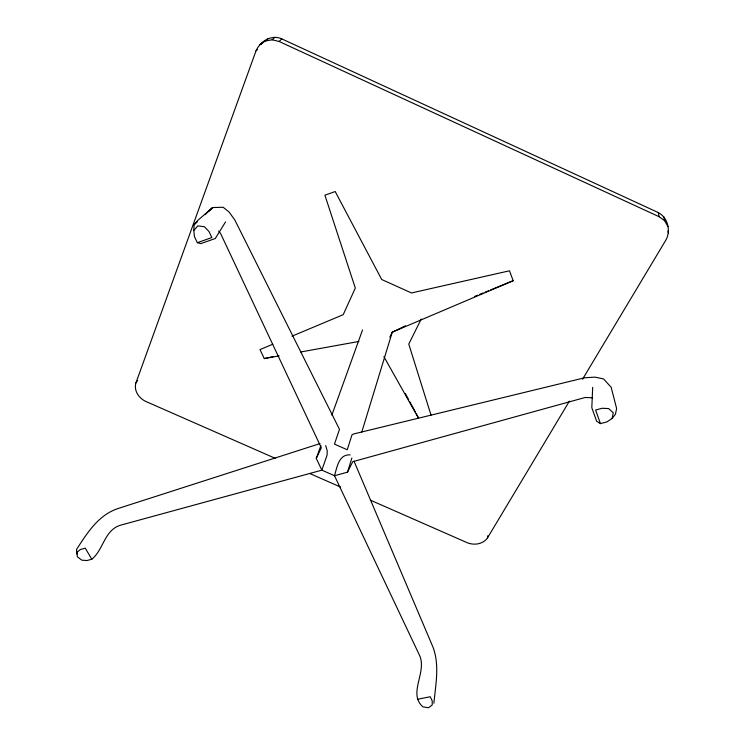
<?xml version="1.0" encoding="UTF-8"?>
<svg xmlns="http://www.w3.org/2000/svg" width="745" height="745" viewBox="0 0 745 745"><rect width="100%" height="100%" fill="white"/><g stroke="black" fill="none" stroke-linecap="round" stroke-linejoin="round"><path stroke-width="1.12" d="M592.675 387.326L591.819 407.757L596.652 421.27L600.433 423.616L606.933 421.884L612.083 418.485L615.435 414.22L616.618 408.502L611.161 387.26L603.543 378.926L595.022 377.147L584.704 377.762L353.521 433.981L351.994 434.875L347.245 449.766L334.458 444.122L339.487 429.344L234.833 220.008L229.106 212.055L223.155 207.259L212.688 207.538L198.068 220.138L194.11 224.748L193.802 230.503L194.436 236.631L197.36 242.693L200.871 243.606L215.286 238.512L225.549 221.908M370.377 500.146L467.264 542.732C474.211 545.554 483.142 544.288 487.575 537.788L487.77 535.739M433.888 703.252C435.639 684.627 439.792 665.108 432.92 646.967L354.024 461.202M582.562 379.196L666.198 239.545C670.919 230.391 667.697 217.372 658.254 212.558L281.834 38.898C271.59 34.168 260.247 41.282 256.019 50.818L135.907 382.967C133.625 390.641 138.887 398.23 145.722 401.406L275.613 458.492M612.083 418.485L613.256 412.749L608.609 408.558L602.128 408.269L595.6 410.029L600.433 423.616M361.753 432.147L392.252 332.177L405.476 325.826M91.803 559.244L85.265 548.171L80.432 549.484L77.052 552.147L77.303 556.739L81.82 560.175L86.979 560.529L91.803 559.244C103.611 549.773 104.216 530.17 120.42 525.234L321.868 470.16L334.486 475.71L347.515 472.162L351.873 458.026M325.677 445.594L327.241 450.921L327.102 455.027L321.868 470.16L316.271 458.399L320.89 445.585M331.879 415.077L362.536 329.97M316.271 458.399L321.319 447.81L220.567 233.464L218.704 231.062M389.793 337.243L392.252 332.177L513.165 280.725L509.496 270.798L411.473 292.953L381.71 279.515L335.203 191.54L324.894 195.199L355.318 288.091L343.203 314.688L291.993 336.172M421.242 319L408.772 344.097L431.038 415.17M347.515 472.162L352.748 461.676L585.16 397.485L592.564 397.793M487.575 537.788L569.413 401.136M261.383 44.253L262.585 42.297M135.907 382.967L137.657 380.481M193.802 230.503L197.77 225.893L204.372 226.713L208.954 231.453L211.85 237.553L197.36 242.693M259.66 44.877L265.322 41.003L272.149 39.792L279.086 41.459L281.834 38.898M208.395 211.524L212.688 207.538L205.089 214.579M194.11 224.748L197.472 221.638M272.149 39.792L274.97 37.25M256.019 50.818L257.491 49.496M265.322 41.003L268.2 38.451M272.791 344.227L259.996 349.601L264.279 358.569L279.105 355.887M474.444 296.51L477.675 295.197M479.827 294.322L483.049 293.008M485.2 292.124L488.431 290.811M490.582 289.935L513.165 280.725M319.978 443.592L117.347 508.751C98.051 515.466 87.081 533.197 76.53 549.447L76.791 554.019M264.279 358.569L273.35 356.594M417.396 699.332L430.228 696.733L432.221 700.924L432.23 704.975L428.45 707.75L422.918 706.837C407.292 693.288 428.012 671.599 419.109 654.445L334.486 475.71C337.01 467.571 338.733 454.022 350.187 454.897M300.766 351.975L358.922 341.452M309.687 473.466L340.558 487.044M279.086 41.459L659.195 216.748L664.689 220.781L667.948 226.545M383.908 356.65L418.392 418.01M405.373 393.565L408.67 399.655M409.769 401.685L415.272 411.827M416.371 413.847L418.569 417.908M667.958 230.978L668.47 233.138M663.702 216.562L664.689 220.781M658.254 212.558L659.195 216.748"/></g></svg>
